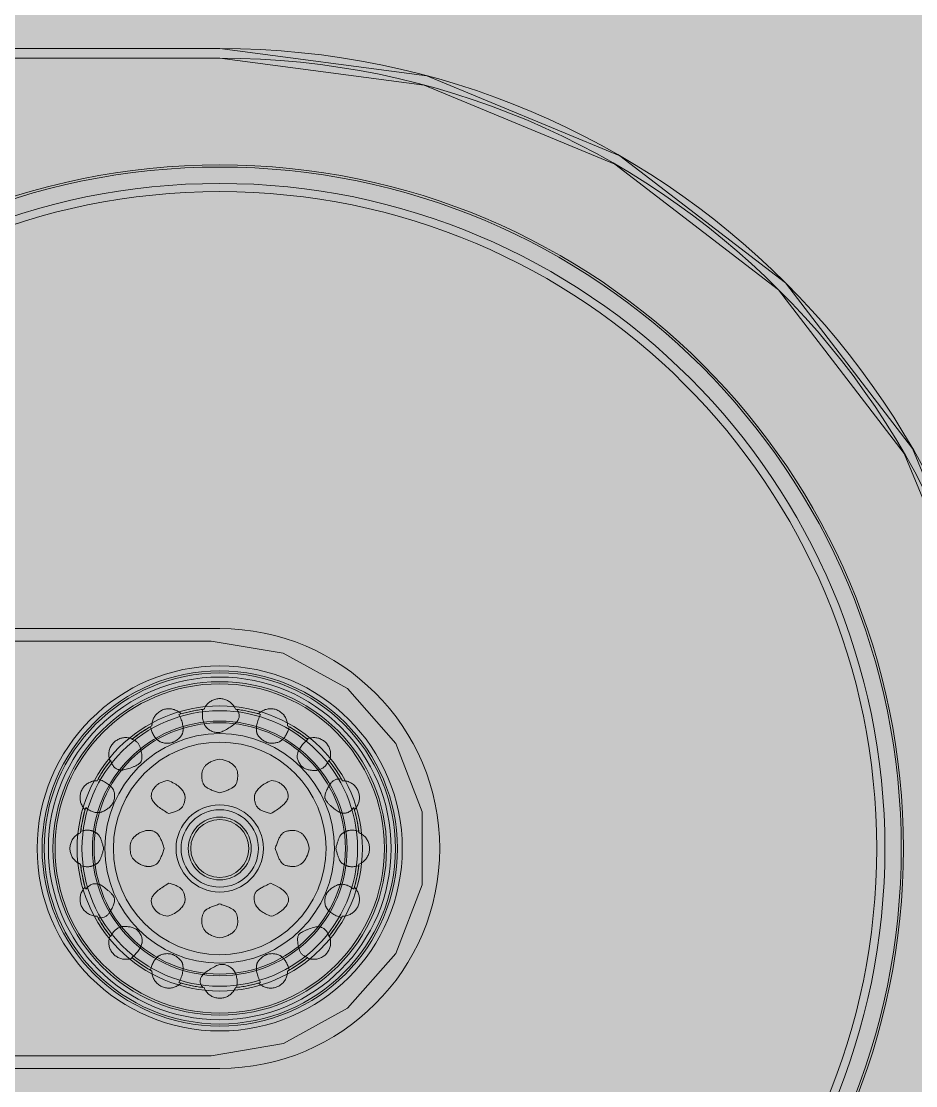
# Model space of a CAD drawing. Header units: inches. Extents: x -223 to 3310, y -687 to 1630.
# Drawn here: x 1949.67 to 1956.95, y 649.94 to 658.61 of the extents above; entities that cross this region are included whole.
import ezdxf

# ---------------------------------------------------------------- set-up
doc = ezdxf.new("R2010")
doc.units = ezdxf.units.IN
doc.header["$MEASUREMENT"] = 0
for name, color, linetype, lineweight in [('A-FLOR-PATT', 8, 'Continuous', 13), ('G-IMPT', 8, 'Continuous', 9), ('P-SANR-FIXT', 6, 'Continuous', 9)]:
    doc.layers.add(name, color=color, linetype=linetype, lineweight=lineweight)

# ---------------------------------------------------------------- blocks, each defined once
blk = doc.blocks.new('intra_endura_drinking_fountain - intra_endura_drinking_fountain-793277-Level 2')
at = {"layer": 'G-IMPT'}
blk.add_line((1951.2835, 658.3888), (1944.1024, 658.3888), dxfattribs=at)
at = {"layer": 'G-IMPT', "flags": 128}
for points in [[(1951.2835, 645.3573), (1952.9699, 645.5793), (1954.5413, 646.2303), (1955.8908, 647.2657), (1956.9263, 648.6152), (1957.5772, 650.1867), (1957.7992, 651.8731), (1957.5772, 653.5595), (1956.9263, 655.1309), (1955.8908, 656.4804), (1954.5413, 657.5159), (1952.9699, 658.1668), (1951.2835, 658.3888)], [(1951.2835, 658.3101), (1952.9495, 658.0907), (1954.502, 657.4477), (1955.8351, 656.4247), (1956.8581, 655.0916), (1957.5011, 653.5391), (1957.7205, 651.8731), (1957.5011, 650.207), (1956.8581, 648.6546), (1955.8351, 647.3214), (1954.502, 646.2985), (1952.9495, 645.6554), (1951.2835, 645.4361)]]:
    blk.add_lwpolyline(points, dxfattribs=at)
at = {"layer": 'P-SANR-FIXT'}
for p, q in [((1944.1024, 658.3888), (1951.2835, 658.3888)), ((1951.2835, 658.3101), (1944.1024, 658.3101))]:
    blk.add_line(p, q, dxfattribs=at)
at = {"layer": 'P-SANR-FIXT', "flags": 128}
for points in [[(1951.2835, 653.6644), (1948.8556, 653.6644), (1946.4278, 653.6644), (1944, 653.6644)], [(1945.1519, 653.6644), (1948.2177, 653.6644), (1951.2835, 653.6644)], [(1951.213, 653.5621), (1948.8475, 653.5621), (1946.482, 653.5621), (1944.1164, 653.5621)], [(1951.213, 653.5621), (1948.1825, 653.5621), (1945.1519, 653.5621)], [(1951.213, 650.1841), (1951.8015, 650.283), (1952.3245, 650.5709), (1952.7183, 651.0182), (1952.9311, 651.5754), (1952.9309, 652.1714), (1952.7181, 652.7282), (1952.3237, 653.1759), (1951.8013, 653.4632), (1951.213, 653.5621)], [(1951.213, 650.1841), (1951.8014, 650.283), (1952.3245, 650.5708), (1952.7183, 651.0182), (1952.931, 651.5754), (1952.9309, 652.1713), (1952.7181, 652.7282), (1952.3238, 653.1759), (1951.8013, 653.4632), (1951.213, 653.5621)], [(1944.1164, 650.1841), (1946.482, 650.1841), (1948.8475, 650.1841), (1951.213, 650.1841)], [(1945.1519, 650.1841), (1948.1825, 650.1841), (1951.213, 650.1841)], [(1944, 650.0817), (1946.4278, 650.0817), (1948.8556, 650.0817), (1951.2835, 650.0817)], [(1951.2835, 650.0817), (1948.2177, 650.0817), (1945.1519, 650.0817)]]:
    blk.add_lwpolyline(points, dxfattribs=at)
at = {"layer": 'P-SANR-FIXT'}
for radius, start, end in [(6.5157, 270, 90), (6.437, 270, 90), (5.5682, 90, 270), (5.5506, 90, 270), (5.5682, 270, 90), (5.5506, 270, 90), (5.417, 90, 270), (5.417, 270, 90), (5.3504, 90, 270), (5.3504, 270, 90), (1.7913, 270, 90), (1.7913, 270, 90), (1.4867, 90, 270), (1.4867, 270, 90), (1.4469, 0, 180), (1.4469, 0, 180), (1.4302, 90, 270), (1.3959, 90, 270), (1.4302, 270, 90), (1.3959, 270, 90), (1.3583, 90, 270), (1.3413, 90, 270), (1.3583, 270, 90), (1.3413, 270, 90), (1.1614, 0, 180), (1.122, 0, 180), (1.122, 0, 180), (1.141, 96.99652, 106.96551), (1.141, 96.43907, 106.06093), (1.141, 73.93907, 83.56093), (1.141, 73.03449, 83.00348), (1.0373, 90, 270), (1.0373, 270, 90), (1.0236, 90, 270), (1.141, 119.67279, 128.88895), (1.141, 118.93907, 128.56093), (1.0236, 270, 90), (1.141, 51.43907, 61.06093), (1.141, 51.11105, 60.32721), (0.935, 0, 180), (0.935, 0, 180), (0.8661, 0, 180), (0.8661, 0, 180), (0.8661, 0, 180), (0.8661, 0, 180), (1.141, 141.43907, 151.06093), (1.141, 141.11105, 150.32721), (1.141, 29.67279, 38.88895), (1.141, 28.93907, 38.56093), (0.3555, 90, 180), (0.3555, 360, 90), (1.141, 163.93907, 173.56093), (1.141, 163.03449, 173.00348), (0.315, 0, 180), (0.2559, 90, 270), (0.2559, 270, 90), (1.141, 6.99652, 16.96551), (1.141, 6.43907, 16.06093), (0.2362, 0, 180), (0.2362, 0, 180), (1.4469, 180, 0), (1.4469, 180, 0), (1.1614, 180, 0), (1.122, 180, 0), (1.122, 180, 0), (0.935, 180, 0), (0.935, 180, 0), (0.8661, 180, 0), (0.8661, 180, 0), (0.8661, 180, 0), (0.8661, 180, 0), (0.3555, 180, 270), (0.315, 180, 0), (0.2362, 180, 0), (0.2362, 180, 0), (0.3555, 270, 360), (1.141, 186.43907, 196.06093), (1.141, 186.99652, 196.96551), (1.141, 343.03449, 353.00348), (1.141, 343.93907, 353.56093), (1.141, 208.93907, 218.56093), (1.141, 209.67279, 218.88895), (1.141, 321.11105, 330.32721), (1.141, 321.43907, 331.06093), (1.141, 231.11105, 240.32721), (1.141, 231.43907, 241.06093), (1.141, 298.93907, 308.56093), (1.141, 299.67279, 308.88895), (1.141, 253.03449, 263.00348), (1.141, 253.93907, 263.56093), (1.141, 276.43907, 286.06093), (1.141, 276.99652, 286.96551)]:
    blk.add_arc((1951.2835, 651.8731), radius, start, end, dxfattribs=at)
for points, knots in [([(1951.397, 653.0339), (1951.39, 653.0435), (1951.3785, 653.0562), (1951.3614, 653.0697), (1951.3433, 653.0808), (1951.3221, 653.0886), (1951.2998, 653.0928), (1951.2835, 653.0939), (1951.2672, 653.0928), (1951.2448, 653.0886), (1951.2236, 653.0808), (1951.2055, 653.0697), (1951.1884, 653.0562), (1951.177, 653.0435), (1951.17, 653.0339)], [0, 0, 0, 0, 0.125, 0.1875, 0.25, 0.375, 0.4375, 0.5, 0.5625, 0.625, 0.75, 0.8125, 0.875, 1, 1, 1, 1]), ([(1950.9441, 652.989), (1950.9338, 652.9951), (1950.913, 653.0049), (1950.8819, 653.0119), (1950.8546, 653.0112), (1950.8328, 653.0067), (1950.8125, 652.9998), (1950.7872, 652.985), (1950.7674, 652.967), (1950.7576, 652.9544), (1950.7514, 652.9456), (1950.7422, 652.9292), (1950.7369, 652.9134), (1950.7344, 652.9021)], [0, 0, 0, 0, 0.125, 0.25, 0.375, 0.4375, 0.5, 0.625, 0.75, 0.78125, 0.8125, 0.875, 1, 1, 1, 1]), ([(1951.1445, 653.0056), (1951.1423, 652.9899), (1951.1406, 652.9602), (1951.1448, 652.9214), (1951.1532, 652.8942), (1951.1615, 652.8779), (1951.1669, 652.8693), (1951.1726, 652.8613), (1951.1811, 652.8521), (1951.1976, 652.8388), (1951.2171, 652.8283), (1951.2378, 652.8211), (1951.2509, 652.8184), (1951.2613, 652.8173), (1951.269, 652.817), (1951.2766, 652.8175), (1951.2911, 652.8195), (1951.3168, 652.8301), (1951.3577, 652.854), (1951.3905, 652.8763), (1951.409, 652.8912), (1951.4177, 652.8992), (1951.423, 652.9049), (1951.4274, 652.9104), (1951.4327, 652.918), (1951.4378, 652.9276), (1951.4416, 652.9396), (1951.4435, 652.9561), (1951.4397, 652.9778), (1951.4295, 652.9962), (1951.4225, 653.0056)], [0, 0, 0, 0, 0.0625, 0.125, 0.1875, 0.21875, 0.234375, 0.25, 0.28125, 0.3125, 0.375, 0.40625, 0.4375, 0.453125, 0.46875, 0.484375, 0.5, 0.5625, 0.625, 0.6875, 0.71875, 0.734375, 0.75, 0.765625, 0.78125, 0.8125, 0.84375, 0.875, 0.9375, 1, 1, 1, 1]), ([(1951.17, 653.0339), (1951.1669, 653.0294), (1951.1626, 653.0222), (1951.1581, 653.0132), (1951.1563, 653.0089), (1951.1555, 653.0069)], [0, 0, 0, 0, 0.5, 0.75, 1, 1, 1, 1]), ([(1951.4114, 653.0069), (1951.4098, 653.0109), (1951.4068, 653.0177), (1951.4015, 653.027), (1951.3985, 653.0316), (1951.397, 653.0339)], [0, 0, 0, 0, 0.5, 0.75, 1, 1, 1, 1]), ([(1951.8326, 652.9021), (1951.8301, 652.9134), (1951.8247, 652.9292), (1951.8155, 652.9456), (1951.8094, 652.9544), (1951.7995, 652.967), (1951.7797, 652.985), (1951.7544, 652.9998), (1951.7341, 653.0067), (1951.7124, 653.0112), (1951.6851, 653.0119), (1951.6539, 653.0049), (1951.6331, 652.9951), (1951.6228, 652.989)], [0, 0, 0, 0, 0.125, 0.1875, 0.21875, 0.25, 0.375, 0.5, 0.5625, 0.625, 0.75, 0.875, 1, 1, 1, 1]), ([(1950.7186, 652.8644), (1950.7217, 652.8505), (1950.7295, 652.8247), (1950.7452, 652.7926), (1950.7611, 652.7713), (1950.7733, 652.7593), (1950.7807, 652.7533), (1950.7863, 652.7491), (1950.7922, 652.7454), (1950.8007, 652.7411), (1950.8166, 652.7349), (1950.8416, 652.73), (1950.8663, 652.7298), (1950.8845, 652.7324), (1950.8947, 652.7351), (1950.9025, 652.738), (1950.9107, 652.7417), (1950.9214, 652.7474), (1950.9344, 652.7559), (1950.947, 652.7658), (1950.9587, 652.7769), (1950.9688, 652.7891), (1950.9755, 652.8001), (1950.9795, 652.8093), (1950.9817, 652.8164), (1950.9832, 652.8237), (1950.9847, 652.8338), (1950.9855, 652.8472), (1950.9846, 652.8644), (1950.9809, 652.8887), (1950.9715, 652.9215), (1950.9585, 652.9499), (1950.9505, 652.9644)], [0, 0, 0, 0, 0.0625, 0.125, 0.1875, 0.21875, 0.234375, 0.25, 0.265625, 0.28125, 0.3125, 0.375, 0.4375, 0.46875, 0.5, 0.515625, 0.53125, 0.5625, 0.59375, 0.625, 0.65625, 0.6875, 0.71875, 0.734375, 0.75, 0.765625, 0.78125, 0.8125, 0.84375, 0.875, 0.9375, 1, 1, 1, 1]), ([(1950.9678, 652.9695), (1950.9647, 652.9726), (1950.9593, 652.9778), (1950.9509, 652.9844), (1950.9464, 652.9875), (1950.9441, 652.989)], [0, 0, 0, 0, 0.5, 0.75, 1, 1, 1, 1]), ([(1951.6164, 652.9644), (1951.6084, 652.9498), (1951.5955, 652.9213), (1951.5861, 652.8884), (1951.5825, 652.864), (1951.5816, 652.8468), (1951.5824, 652.8334), (1951.5839, 652.8232), (1951.5854, 652.8159), (1951.5876, 652.8088), (1951.5916, 652.7996), (1951.5984, 652.7887), (1951.6086, 652.7765), (1951.6204, 652.7654), (1951.633, 652.7556), (1951.6461, 652.7471), (1951.6568, 652.7415), (1951.6651, 652.7378), (1951.6729, 652.7349), (1951.683, 652.7322), (1951.7013, 652.7298), (1951.726, 652.7302), (1951.751, 652.7352), (1951.7669, 652.7414), (1951.7754, 652.7458), (1951.7813, 652.7495), (1951.7869, 652.7537), (1951.7942, 652.7597), (1951.8064, 652.7717), (1951.8221, 652.7929), (1951.8376, 652.8249), (1951.8453, 652.8505), (1951.8483, 652.8644)], [0, 0, 0, 0, 0.0625, 0.125, 0.15625, 0.1875, 0.21875, 0.234375, 0.25, 0.265625, 0.28125, 0.3125, 0.34375, 0.375, 0.40625, 0.4375, 0.46875, 0.484375, 0.5, 0.53125, 0.5625, 0.625, 0.6875, 0.71875, 0.734375, 0.75, 0.765625, 0.78125, 0.8125, 0.875, 0.9375, 1, 1, 1, 1]), ([(1951.8356, 652.8716), (1951.8356, 652.876), (1951.8354, 652.8834), (1951.8341, 652.8941), (1951.8331, 652.8994), (1951.8326, 652.9021)], [0, 0, 0, 0, 0.5, 0.75, 1, 1, 1, 1]), ([(1950.5429, 652.7741), (1950.5312, 652.7761), (1950.5143, 652.777), (1950.4927, 652.7744), (1950.4721, 652.7694), (1950.4514, 652.7599), (1950.4324, 652.7469), (1950.42, 652.7361), (1950.4093, 652.7239), (1950.3965, 652.7052), (1950.3872, 652.6848), (1950.3823, 652.6642), (1950.3797, 652.6426), (1950.3806, 652.6255), (1950.3824, 652.6136)], [0, 0, 0, 0, 0.125, 0.1875, 0.25, 0.375, 0.4375, 0.5, 0.5625, 0.625, 0.75, 0.8125, 0.875, 1, 1, 1, 1]), ([(1950.3954, 652.5894), (1950.3991, 652.576), (1950.4089, 652.5529), (1950.4257, 652.5327), (1950.4413, 652.5216), (1950.452, 652.5167), (1950.461, 652.514), (1950.468, 652.5125), (1950.4753, 652.5116), (1950.4827, 652.5112), (1950.4908, 652.5115), (1950.5031, 652.5132), (1950.5274, 652.5188), (1950.5591, 652.5293), (1950.5892, 652.5416), (1950.6097, 652.5513), (1950.6238, 652.5598), (1950.6327, 652.5667), (1950.6379, 652.5719), (1950.6419, 652.5775), (1950.646, 652.5861), (1950.649, 652.5985), (1950.65, 652.6152), (1950.6486, 652.639), (1950.6443, 652.6633), (1950.6398, 652.6819), (1950.6371, 652.6914), (1950.6332, 652.704), (1950.6261, 652.7204), (1950.6116, 652.7387), (1950.5924, 652.7526), (1950.5761, 652.7589), (1950.5671, 652.7612)], [0, 0, 0, 0, 0.0625, 0.125, 0.15625, 0.1875, 0.203125, 0.21875, 0.234375, 0.25, 0.265625, 0.28125, 0.3125, 0.375, 0.40625, 0.4375, 0.46875, 0.484375, 0.5, 0.515625, 0.53125, 0.5625, 0.59375, 0.625, 0.6875, 0.71875, 0.734375, 0.75, 0.8125, 0.875, 0.9375, 1, 1, 1, 1]), ([(1950.5722, 652.7653), (1950.5682, 652.767), (1950.5613, 652.7696), (1950.5509, 652.7725), (1950.5456, 652.7737), (1950.5429, 652.7741)], [0, 0, 0, 0, 0.5, 0.75, 1, 1, 1, 1]), ([(1951.9998, 652.7612), (1951.9869, 652.7503), (1951.9642, 652.7283), (1951.943, 652.7009), (1951.9304, 652.6795), (1951.9231, 652.6639), (1951.9187, 652.6512), (1951.9163, 652.6412), (1951.9149, 652.6339), (1951.9143, 652.6266), (1951.9145, 652.6166), (1951.9172, 652.5991), (1951.925, 652.5793), (1951.9356, 652.5614), (1951.9431, 652.5513), (1951.9494, 652.544), (1951.9543, 652.5391), (1951.9593, 652.5346), (1951.9691, 652.5269), (1951.9882, 652.5182), (1952.021, 652.5106), (1952.0496, 652.5081), (1952.0681, 652.5088), (1952.0779, 652.51), (1952.0847, 652.5114), (1952.0912, 652.5132), (1952.0998, 652.5161), (1952.1102, 652.5207), (1952.1221, 652.5278), (1952.1372, 652.5395), (1952.1546, 652.5584), (1952.1663, 652.5783), (1952.1716, 652.5894)], [0, 0, 0, 0, 0.0625, 0.125, 0.15625, 0.1875, 0.21875, 0.234375, 0.25, 0.265625, 0.28125, 0.3125, 0.375, 0.40625, 0.4375, 0.453125, 0.46875, 0.484375, 0.5, 0.5625, 0.625, 0.6875, 0.71875, 0.734375, 0.75, 0.765625, 0.78125, 0.8125, 0.84375, 0.875, 0.9375, 1, 1, 1, 1]), ([(1952.1845, 652.6136), (1952.1864, 652.6255), (1952.1873, 652.6426), (1952.1847, 652.6642), (1952.1797, 652.6848), (1952.1704, 652.7052), (1952.1577, 652.7239), (1952.147, 652.7361), (1952.1346, 652.7469), (1952.1156, 652.7599), (1952.0948, 652.7694), (1952.0742, 652.7744), (1952.0526, 652.777), (1952.0357, 652.7761), (1952.024, 652.7741)], [0, 0, 0, 0, 0.125, 0.1875, 0.25, 0.375, 0.4375, 0.5, 0.5625, 0.625, 0.75, 0.8125, 0.875, 1, 1, 1, 1]), ([(1951.2836, 652.6012), (1951.2574, 652.5971), (1951.2231, 652.5866), (1951.1925, 652.5693), (1951.1777, 652.5581), (1951.168, 652.5493), (1951.1597, 652.5397), (1951.1504, 652.526), (1951.1421, 652.5075), (1951.1379, 652.4885), (1951.1367, 652.4734), (1951.1368, 652.4626), (1951.1375, 652.4515), (1951.1384, 652.4397), (1951.1402, 652.4278), (1951.1429, 652.416), (1951.1469, 652.4046), (1951.1523, 652.394), (1951.1588, 652.3851), (1951.1652, 652.3787), (1951.1718, 652.3735), (1951.1797, 652.368), (1951.1904, 652.3617), (1951.2032, 652.3552), (1951.2218, 652.347), (1951.2477, 652.3372), (1951.2711, 652.3293), (1951.2835, 652.3251)], [0, 0, 0, 0, 0.125, 0.1875, 0.21875, 0.25, 0.28125, 0.3125, 0.375, 0.4375, 0.46875, 0.5, 0.53125, 0.5625, 0.59375, 0.625, 0.65625, 0.6875, 0.71875, 0.742188, 0.757812, 0.78125, 0.8125, 0.84375, 0.875, 0.9375, 1, 1, 1, 1]), ([(1951.2835, 652.3251), (1951.2958, 652.3293), (1951.3192, 652.3372), (1951.3451, 652.3469), (1951.3637, 652.3552), (1951.3765, 652.3616), (1951.3862, 652.3674), (1951.3934, 652.3723), (1951.3985, 652.376), (1951.4063, 652.3827), (1951.4137, 652.3922), (1951.42, 652.4046), (1951.424, 652.4159), (1951.4267, 652.4277), (1951.4285, 652.4396), (1951.4294, 652.4504), (1951.4299, 652.4597), (1951.4304, 652.4705), (1951.4294, 652.4864), (1951.4249, 652.5074), (1951.4166, 652.5258), (1951.4074, 652.5395), (1951.399, 652.5491), (1951.3893, 652.558), (1951.3746, 652.5692), (1951.3441, 652.5865), (1951.3098, 652.597), (1951.2836, 652.6012)], [0, 0, 0, 0, 0.0625, 0.125, 0.15625, 0.1875, 0.21875, 0.234375, 0.25, 0.265625, 0.3125, 0.34375, 0.375, 0.40625, 0.4375, 0.46875, 0.492188, 0.515625, 0.5625, 0.625, 0.6875, 0.71875, 0.75, 0.78125, 0.8125, 0.875, 1, 1, 1, 1]), ([(1952.1757, 652.5843), (1952.1774, 652.5883), (1952.18, 652.5953), (1952.1829, 652.6056), (1952.1841, 652.6109), (1952.1845, 652.6136)], [0, 0, 0, 0, 0.5, 0.75, 1, 1, 1, 1]), ([(1950.2544, 652.4221), (1950.2429, 652.4194), (1950.2268, 652.4137), (1950.2078, 652.403), (1950.1906, 652.3905), (1950.1752, 652.374), (1950.1628, 652.3549), (1950.1556, 652.3403), (1950.1503, 652.3248), (1950.1456, 652.3025), (1950.1448, 652.28), (1950.1481, 652.259), (1950.154, 652.238), (1950.1614, 652.2226), (1950.1676, 652.2124)], [0, 0, 0, 0, 0.125, 0.1875, 0.25, 0.375, 0.4375, 0.5, 0.5625, 0.625, 0.75, 0.8125, 0.875, 1, 1, 1, 1]), ([(1950.1921, 652.206), (1950.2023, 652.1973), (1950.2227, 652.1829), (1950.248, 652.1718), (1950.2677, 652.1668), (1950.2822, 652.165), (1950.2941, 652.1649), (1950.3034, 652.1657), (1950.3103, 652.1667), (1950.3173, 652.1683), (1950.3269, 652.1714), (1950.3441, 652.1789), (1950.3688, 652.1941), (1950.395, 652.2161), (1950.4087, 652.2328), (1950.4146, 652.244), (1950.4183, 652.2523), (1950.4222, 652.2637), (1950.4256, 652.2785), (1950.4281, 652.2991), (1950.4275, 652.3202), (1950.4232, 652.3375), (1950.4196, 652.3467), (1950.4162, 652.3532), (1950.4122, 652.3595), (1950.4063, 652.3678), (1950.3976, 652.3778), (1950.3851, 652.3895), (1950.3658, 652.4043), (1950.3365, 652.4214), (1950.3078, 652.4329), (1950.2921, 652.4379)], [0, 0, 0, 0, 0.0625, 0.125, 0.15625, 0.1875, 0.21875, 0.234375, 0.25, 0.265625, 0.28125, 0.3125, 0.375, 0.4375, 0.5, 0.515625, 0.53125, 0.5625, 0.59375, 0.625, 0.6875, 0.71875, 0.734375, 0.75, 0.765625, 0.78125, 0.8125, 0.84375, 0.875, 0.9375, 1, 1, 1, 1]), ([(1950.862, 652.4255), (1950.8385, 652.4232), (1950.8069, 652.4141), (1950.7783, 652.3957), (1950.7661, 652.3848), (1950.7598, 652.3782), (1950.7555, 652.373), (1950.7513, 652.3675), (1950.7459, 652.3598), (1950.7397, 652.3496), (1950.7333, 652.3365), (1950.727, 652.3181), (1950.7249, 652.299), (1950.7278, 652.2825), (1950.7311, 652.2733), (1950.7344, 652.2665), (1950.7384, 652.2597), (1950.7445, 652.2508), (1950.7574, 652.2351), (1950.7817, 652.2128), (1950.8201, 652.1857), (1950.8515, 652.1667), (1950.8686, 652.1568)], [0, 0, 0, 0, 0.166667, 0.25, 0.291667, 0.3125, 0.333333, 0.354167, 0.375, 0.416667, 0.458333, 0.5, 0.583333, 0.625, 0.645833, 0.666667, 0.6875, 0.708333, 0.75, 0.833333, 0.916667, 1, 1, 1, 1]), ([(1950.8686, 652.1568), (1950.8821, 652.1606), (1950.9068, 652.1677), (1950.9365, 652.1787), (1950.9558, 652.1893), (1950.9682, 652.1994), (1950.9785, 652.2103), (1950.9892, 652.2283), (1950.9971, 652.2516), (1951.0007, 652.2716), (1951.0016, 652.287), (1951.0006, 652.2997), (1950.9984, 652.3097), (1950.9959, 652.317), (1950.9927, 652.3242), (1950.9878, 652.3338), (1950.98, 652.346), (1950.968, 652.3605), (1950.9483, 652.3797), (1950.9163, 652.4027), (1950.8817, 652.4186), (1950.862, 652.4255)], [0, 0, 0, 0, 0.083333, 0.166667, 0.25, 0.291667, 0.333333, 0.416667, 0.5, 0.541667, 0.583333, 0.625, 0.645833, 0.666667, 0.6875, 0.708333, 0.75, 0.791667, 0.833333, 0.916667, 1, 1, 1, 1]), ([(1951.7051, 652.4255), (1951.6854, 652.4187), (1951.6509, 652.4028), (1951.6188, 652.3799), (1951.5991, 652.3608), (1951.5871, 652.3463), (1951.5793, 652.3342), (1951.5743, 652.3245), (1951.5711, 652.3174), (1951.5687, 652.3101), (1951.5664, 652.3001), (1951.5654, 652.2873), (1951.5663, 652.2719), (1951.5698, 652.2519), (1951.5776, 652.2286), (1951.5882, 652.2105), (1951.5986, 652.1996), (1951.611, 652.1895), (1951.6303, 652.1789), (1951.6601, 652.1678), (1951.6848, 652.1606), (1951.6984, 652.1568)], [0, 0, 0, 0, 0.083333, 0.166667, 0.208333, 0.25, 0.291667, 0.3125, 0.333333, 0.354167, 0.375, 0.416667, 0.458333, 0.5, 0.583333, 0.666667, 0.708333, 0.75, 0.833333, 0.916667, 1, 1, 1, 1]), ([(1951.6984, 652.1568), (1951.7155, 652.1668), (1951.7471, 652.186), (1951.7857, 652.2136), (1951.81, 652.2361), (1951.8228, 652.252), (1951.8289, 652.2611), (1951.8329, 652.2679), (1951.8361, 652.2747), (1951.8392, 652.2841), (1951.8412, 652.296), (1951.8406, 652.3104), (1951.8377, 652.3247), (1951.8326, 652.3386), (1951.826, 652.3518), (1951.8196, 652.362), (1951.8141, 652.3697), (1951.8099, 652.3751), (1951.8056, 652.3802), (1951.7993, 652.3868), (1951.7872, 652.3974), (1951.7589, 652.4152), (1951.728, 652.4236), (1951.7051, 652.4255)], [0, 0, 0, 0, 0.083333, 0.166667, 0.25, 0.291667, 0.3125, 0.333333, 0.354167, 0.375, 0.416667, 0.458333, 0.5, 0.541667, 0.583333, 0.625, 0.645833, 0.666667, 0.6875, 0.708333, 0.75, 0.833333, 1, 1, 1, 1]), ([(1952.2748, 652.4379), (1952.2651, 652.4393), (1952.2468, 652.4398), (1952.223, 652.4337), (1952.2026, 652.4212), (1952.1901, 652.4077), (1952.1822, 652.3965), (1952.1765, 652.3879), (1952.1661, 652.3707), (1952.1543, 652.3475), (1952.1452, 652.3239), (1952.1406, 652.3067), (1952.1392, 652.2932), (1952.1401, 652.2832), (1952.1419, 652.2763), (1952.1449, 652.2694), (1952.1508, 652.2596), (1952.1609, 652.2467), (1952.1765, 652.2305), (1952.2, 652.2088), (1952.2257, 652.1882), (1952.2464, 652.1747), (1952.2572, 652.1689), (1952.2646, 652.1657), (1952.2717, 652.1634), (1952.2789, 652.1616), (1952.286, 652.1605), (1952.2954, 652.1598), (1952.3071, 652.1605), (1952.3258, 652.165), (1952.3488, 652.1775), (1952.3664, 652.1951), (1952.3748, 652.206)], [0, 0, 0, 0, 0.0625, 0.125, 0.1875, 0.25, 0.265625, 0.28125, 0.3125, 0.375, 0.40625, 0.4375, 0.46875, 0.484375, 0.5, 0.515625, 0.53125, 0.5625, 0.59375, 0.625, 0.6875, 0.71875, 0.734375, 0.75, 0.765625, 0.78125, 0.796875, 0.8125, 0.84375, 0.875, 0.9375, 1, 1, 1, 1]), ([(1952.3125, 652.4221), (1952.3072, 652.4233), (1952.2991, 652.4245), (1952.2888, 652.4251), (1952.2842, 652.4252), (1952.282, 652.4252)], [0, 0, 0, 0, 0.5, 0.75, 1, 1, 1, 1]), ([(1952.3994, 652.2124), (1952.4056, 652.2226), (1952.413, 652.238), (1952.4188, 652.259), (1952.4221, 652.28), (1952.4213, 652.3025), (1952.4166, 652.3248), (1952.4114, 652.3403), (1952.4041, 652.3549), (1952.3917, 652.374), (1952.3763, 652.3905), (1952.3592, 652.403), (1952.3402, 652.4137), (1952.3241, 652.4194), (1952.3125, 652.4221)], [0, 0, 0, 0, 0.125, 0.1875, 0.25, 0.375, 0.4375, 0.5, 0.5625, 0.625, 0.75, 0.8125, 0.875, 1, 1, 1, 1]), ([(1952.3799, 652.1887), (1952.3831, 652.1918), (1952.3882, 652.1972), (1952.3948, 652.2057), (1952.3979, 652.2101), (1952.3994, 652.2124)], [0, 0, 0, 0, 0.5, 0.75, 1, 1, 1, 1]), ([(1950.1226, 651.9866), (1950.113, 651.9796), (1950.1003, 651.9681), (1950.0869, 651.951), (1950.0758, 651.9329), (1950.0679, 651.9117), (1950.0637, 651.8894), (1950.0626, 651.8731), (1950.0637, 651.8568), (1950.0679, 651.8344), (1950.0758, 651.8132), (1950.0869, 651.7951), (1950.1003, 651.778), (1950.113, 651.7666), (1950.1226, 651.7596)], [0, 0, 0, 0, 0.125, 0.1875, 0.25, 0.375, 0.4375, 0.5, 0.5625, 0.625, 0.75, 0.8125, 0.875, 1, 1, 1, 1]), ([(1950.1497, 652.001), (1950.1456, 651.9994), (1950.1388, 651.9964), (1950.1295, 651.9911), (1950.1249, 651.9881), (1950.1226, 651.9866)], [0, 0, 0, 0, 0.5, 0.75, 1, 1, 1, 1]), ([(1950.3379, 651.8731), (1950.3353, 651.8838), (1950.3302, 651.9041), (1950.3224, 651.9308), (1950.3155, 651.95), (1950.3096, 651.9635), (1950.305, 651.9727), (1950.3, 651.9806), (1950.2945, 651.9871), (1950.2886, 651.9924), (1950.2825, 651.9968), (1950.2762, 652.0005), (1950.2699, 652.0038), (1950.2636, 652.0067), (1950.2575, 652.0099), (1950.2517, 652.0129), (1950.2459, 652.0153), (1950.2401, 652.0174), (1950.2323, 652.0196), (1950.2224, 652.0214), (1950.2052, 652.0227), (1950.1818, 652.0211), (1950.1615, 652.0158), (1950.151, 652.0121)], [0, 0, 0, 0, 0.0625, 0.125, 0.1875, 0.21875, 0.25, 0.28125, 0.3125, 0.34375, 0.375, 0.40625, 0.4375, 0.46875, 0.5, 0.53125, 0.5625, 0.59375, 0.625, 0.6875, 0.75, 0.875, 1, 1, 1, 1]), ([(1950.8314, 651.8731), (1950.8274, 651.8853), (1950.8197, 651.9086), (1950.8082, 651.9394), (1950.7979, 651.9616), (1950.7899, 651.9752), (1950.785, 651.9823), (1950.7813, 651.9874), (1950.7747, 651.9952), (1950.7627, 652.0055), (1950.7468, 652.0131), (1950.7315, 652.0172), (1950.7196, 652.0191), (1950.7094, 652.0197), (1950.7012, 652.0198), (1950.6951, 652.0197), (1950.6888, 652.0192), (1950.6797, 652.0179), (1950.6628, 652.0139), (1950.6369, 652.0038), (1950.6075, 651.9861), (1950.5904, 651.9712), (1950.5819, 651.9615), (1950.5766, 651.9548), (1950.5707, 651.946), (1950.5649, 651.9349), (1950.5588, 651.9194), (1950.5544, 651.899), (1950.5544, 651.8818), (1950.5553, 651.8731)], [0, 0, 0, 0, 0.0625, 0.125, 0.1875, 0.21875, 0.234375, 0.25, 0.265625, 0.3125, 0.375, 0.40625, 0.4375, 0.46875, 0.484375, 0.5, 0.515625, 0.53125, 0.5625, 0.625, 0.6875, 0.75, 0.765625, 0.78125, 0.8125, 0.84375, 0.875, 0.9375, 1, 1, 1, 1]), ([(1952.0116, 651.8731), (1952.0074, 651.8994), (1951.9969, 651.9338), (1951.9794, 651.9644), (1951.9682, 651.9791), (1951.9593, 651.9888), (1951.9496, 651.9972), (1951.9358, 652.0064), (1951.9173, 652.0146), (1951.8982, 652.0187), (1951.8831, 652.0199), (1951.8722, 652.0197), (1951.8611, 652.019), (1951.8494, 652.018), (1951.8375, 652.0162), (1951.8258, 652.0134), (1951.8145, 652.0093), (1951.8039, 652.0039), (1951.7951, 651.9974), (1951.7886, 651.991), (1951.7835, 651.9844), (1951.778, 651.9765), (1951.7717, 651.9658), (1951.7653, 651.953), (1951.7571, 651.9345), (1951.7475, 651.9087), (1951.7396, 651.8854), (1951.7355, 651.8731)], [0, 0, 0, 0, 0.125, 0.1875, 0.21875, 0.25, 0.28125, 0.3125, 0.375, 0.4375, 0.46875, 0.5, 0.53125, 0.5625, 0.59375, 0.625, 0.65625, 0.6875, 0.71875, 0.742188, 0.757812, 0.78125, 0.8125, 0.84375, 0.875, 0.9375, 1, 1, 1, 1]), ([(1952.416, 652.0121), (1952.4054, 652.0158), (1952.3851, 652.0211), (1952.3616, 652.0226), (1952.3445, 652.0213), (1952.3345, 652.0195), (1952.3267, 652.0174), (1952.321, 652.0153), (1952.3152, 652.0128), (1952.3093, 652.0098), (1952.3033, 652.0067), (1952.297, 652.0037), (1952.2906, 652.0004), (1952.2844, 651.9967), (1952.2782, 651.9923), (1952.2724, 651.987), (1952.2669, 651.9805), (1952.2619, 651.9726), (1952.2573, 651.9634), (1952.2514, 651.9499), (1952.2445, 651.9307), (1952.2367, 651.904), (1952.2316, 651.8838), (1952.229, 651.8731)], [0, 0, 0, 0, 0.125, 0.25, 0.3125, 0.375, 0.40625, 0.4375, 0.46875, 0.5, 0.53125, 0.5625, 0.59375, 0.625, 0.65625, 0.6875, 0.71875, 0.75, 0.78125, 0.8125, 0.875, 0.9375, 1, 1, 1, 1]), ([(1952.4443, 651.9866), (1952.4398, 651.9897), (1952.4326, 651.9939), (1952.4236, 651.9984), (1952.4193, 652.0002), (1952.4173, 652.001)], [0, 0, 0, 0, 0.5, 0.75, 1, 1, 1, 1]), ([(1952.4443, 651.7596), (1952.4539, 651.7666), (1952.4666, 651.778), (1952.4801, 651.7951), (1952.4912, 651.8132), (1952.499, 651.8344), (1952.5032, 651.8568), (1952.5043, 651.8731), (1952.5032, 651.8894), (1952.499, 651.9117), (1952.4912, 651.9329), (1952.4801, 651.951), (1952.4666, 651.9681), (1952.4539, 651.9796), (1952.4443, 651.9866)], [0, 0, 0, 0, 0.125, 0.1875, 0.25, 0.375, 0.4375, 0.5, 0.5625, 0.625, 0.75, 0.8125, 0.875, 1, 1, 1, 1]), ([(1950.151, 651.7341), (1950.1615, 651.7303), (1950.1818, 651.725), (1950.2053, 651.7235), (1950.2225, 651.7248), (1950.2324, 651.7266), (1950.2402, 651.7288), (1950.246, 651.7308), (1950.2518, 651.7333), (1950.2576, 651.7363), (1950.2637, 651.7394), (1950.27, 651.7424), (1950.2763, 651.7457), (1950.2826, 651.7494), (1950.2887, 651.7538), (1950.2946, 651.7591), (1950.3001, 651.7656), (1950.3051, 651.7735), (1950.3097, 651.7828), (1950.3156, 651.7962), (1950.3224, 651.8154), (1950.3302, 651.8421), (1950.3353, 651.8623), (1950.3379, 651.8731)], [0, 0, 0, 0, 0.125, 0.25, 0.3125, 0.375, 0.40625, 0.4375, 0.46875, 0.5, 0.53125, 0.5625, 0.59375, 0.625, 0.65625, 0.6875, 0.71875, 0.75, 0.78125, 0.8125, 0.875, 0.9375, 1, 1, 1, 1]), ([(1950.5553, 651.8731), (1950.5545, 651.8643), (1950.5545, 651.8471), (1950.5588, 651.8267), (1950.5649, 651.8113), (1950.5707, 651.8002), (1950.5765, 651.7914), (1950.5819, 651.7847), (1950.5903, 651.775), (1950.6073, 651.7601), (1950.6366, 651.7425), (1950.6625, 651.7323), (1950.6793, 651.7283), (1950.6884, 651.7269), (1950.6947, 651.7264), (1950.7008, 651.7263), (1950.7089, 651.7263), (1950.7191, 651.727), (1950.731, 651.7288), (1950.7463, 651.7328), (1950.7604, 651.7394), (1950.7727, 651.7492), (1950.7796, 651.7566), (1950.7846, 651.7634), (1950.7894, 651.7706), (1950.7974, 651.7842), (1950.8078, 651.8064), (1950.8195, 651.8374), (1950.8273, 651.8608), (1950.8314, 651.8731)], [0, 0, 0, 0, 0.0625, 0.125, 0.15625, 0.1875, 0.21875, 0.234375, 0.25, 0.3125, 0.375, 0.4375, 0.46875, 0.484375, 0.5, 0.515625, 0.53125, 0.5625, 0.59375, 0.625, 0.6875, 0.71875, 0.75, 0.765625, 0.78125, 0.8125, 0.875, 0.9375, 1, 1, 1, 1]), ([(1951.7355, 651.8731), (1951.7397, 651.8608), (1951.7475, 651.8374), (1951.7571, 651.8116), (1951.7653, 651.7931), (1951.7717, 651.7804), (1951.7774, 651.7707), (1951.7823, 651.7635), (1951.786, 651.7584), (1951.7927, 651.7506), (1951.802, 651.7432), (1951.8143, 651.7368), (1951.8256, 651.7328), (1951.8373, 651.73), (1951.8492, 651.7282), (1951.8609, 651.7271), (1951.8719, 651.7264), (1951.8828, 651.7262), (1951.8979, 651.7274), (1951.9171, 651.7315), (1951.9357, 651.7397), (1951.9495, 651.7489), (1951.9592, 651.7572), (1951.9681, 651.7669), (1951.9793, 651.7817), (1951.9969, 651.8123), (1952.0074, 651.8467), (1952.0116, 651.8731)], [0, 0, 0, 0, 0.0625, 0.125, 0.15625, 0.1875, 0.21875, 0.234375, 0.25, 0.265625, 0.3125, 0.34375, 0.375, 0.40625, 0.4375, 0.46875, 0.5, 0.53125, 0.5625, 0.625, 0.6875, 0.71875, 0.75, 0.78125, 0.8125, 0.875, 1, 1, 1, 1]), ([(1952.229, 651.8731), (1952.2316, 651.8623), (1952.2367, 651.8421), (1952.2446, 651.8153), (1952.2515, 651.7961), (1952.2574, 651.7827), (1952.262, 651.7734), (1952.267, 651.7655), (1952.2725, 651.759), (1952.2783, 651.7537), (1952.2845, 651.7493), (1952.2907, 651.7456), (1952.2971, 651.7424), (1952.3034, 651.7394), (1952.3094, 651.7363), (1952.3153, 651.7332), (1952.3211, 651.7308), (1952.3269, 651.7287), (1952.3346, 651.7266), (1952.3446, 651.7248), (1952.3617, 651.7235), (1952.3852, 651.725), (1952.4055, 651.7303), (1952.416, 651.7341)], [0, 0, 0, 0, 0.0625, 0.125, 0.1875, 0.21875, 0.25, 0.28125, 0.3125, 0.34375, 0.375, 0.40625, 0.4375, 0.46875, 0.5, 0.53125, 0.5625, 0.59375, 0.625, 0.6875, 0.75, 0.875, 1, 1, 1, 1]), ([(1950.1226, 651.7596), (1950.1272, 651.7565), (1950.1343, 651.7522), (1950.1434, 651.7477), (1950.1476, 651.7459), (1950.1497, 651.7451)], [0, 0, 0, 0, 0.5, 0.75, 1, 1, 1, 1]), ([(1952.4173, 651.7451), (1952.4213, 651.7467), (1952.4281, 651.7498), (1952.4375, 651.7551), (1952.442, 651.758), (1952.4443, 651.7596)], [0, 0, 0, 0, 0.5, 0.75, 1, 1, 1, 1]), ([(1950.1676, 651.5337), (1950.1614, 651.5235), (1950.154, 651.5081), (1950.1481, 651.4872), (1950.1448, 651.4662), (1950.1456, 651.4436), (1950.1503, 651.4213), (1950.1556, 651.4059), (1950.1628, 651.3912), (1950.1752, 651.3722), (1950.1906, 651.3556), (1950.2078, 651.3431), (1950.2268, 651.3324), (1950.2429, 651.3268), (1950.2544, 651.324)], [0, 0, 0, 0, 0.125, 0.1875, 0.25, 0.375, 0.4375, 0.5, 0.5625, 0.625, 0.75, 0.8125, 0.875, 1, 1, 1, 1]), ([(1950.187, 651.5574), (1950.1839, 651.5543), (1950.1788, 651.5489), (1950.1722, 651.5405), (1950.1691, 651.536), (1950.1676, 651.5337)], [0, 0, 0, 0, 0.5, 0.75, 1, 1, 1, 1]), ([(1950.2921, 651.3082), (1950.3018, 651.3068), (1950.3201, 651.3064), (1950.3439, 651.3125), (1950.3643, 651.325), (1950.3768, 651.3385), (1950.3847, 651.3497), (1950.3904, 651.3582), (1950.4008, 651.3754), (1950.4127, 651.3986), (1950.4217, 651.4222), (1950.4263, 651.4395), (1950.4277, 651.4529), (1950.4268, 651.4629), (1950.4251, 651.4699), (1950.422, 651.4767), (1950.4161, 651.4865), (1950.406, 651.4994), (1950.3905, 651.5156), (1950.3669, 651.5374), (1950.3412, 651.5579), (1950.3206, 651.5714), (1950.3097, 651.5773), (1950.3023, 651.5805), (1950.2952, 651.5827), (1950.2881, 651.5845), (1950.281, 651.5856), (1950.2715, 651.5864), (1950.2598, 651.5857), (1950.2411, 651.5811), (1950.2181, 651.5687), (1950.2005, 651.551), (1950.1921, 651.5401)], [0, 0, 0, 0, 0.0625, 0.125, 0.1875, 0.25, 0.265625, 0.28125, 0.3125, 0.375, 0.40625, 0.4375, 0.46875, 0.484375, 0.5, 0.515625, 0.53125, 0.5625, 0.59375, 0.625, 0.6875, 0.71875, 0.734375, 0.75, 0.765625, 0.78125, 0.796875, 0.8125, 0.84375, 0.875, 0.9375, 1, 1, 1, 1]), ([(1950.8686, 651.5893), (1950.8514, 651.5793), (1950.8199, 651.5602), (1950.7814, 651.5328), (1950.7571, 651.5103), (1950.7443, 651.4946), (1950.7382, 651.4856), (1950.7342, 651.4788), (1950.7309, 651.4719), (1950.7277, 651.4626), (1950.7257, 651.4508), (1950.7261, 651.4365), (1950.7289, 651.4223), (1950.7338, 651.4085), (1950.7403, 651.3954), (1950.7467, 651.3851), (1950.7521, 651.3775), (1950.7563, 651.3721), (1950.7606, 651.3669), (1950.7669, 651.3603), (1950.779, 651.3496), (1950.8075, 651.3315), (1950.8388, 651.3228), (1950.862, 651.3207)], [0, 0, 0, 0, 0.083333, 0.166667, 0.25, 0.291667, 0.3125, 0.333333, 0.354167, 0.375, 0.416667, 0.458333, 0.5, 0.541667, 0.583333, 0.625, 0.645833, 0.666667, 0.6875, 0.708333, 0.75, 0.833333, 1, 1, 1, 1]), ([(1950.862, 651.3207), (1950.8817, 651.3274), (1950.9162, 651.3433), (1950.9483, 651.3663), (1950.968, 651.3854), (1950.9799, 651.4), (1950.9877, 651.4121), (1950.9927, 651.4217), (1950.9958, 651.4289), (1950.9983, 651.4362), (1951.0005, 651.4462), (1951.0016, 651.4589), (1951.0006, 651.4743), (1950.9971, 651.4944), (1950.9892, 651.5177), (1950.9785, 651.5358), (1950.9682, 651.5467), (1950.9558, 651.5568), (1950.9366, 651.5674), (1950.9068, 651.5784), (1950.8821, 651.5855), (1950.8686, 651.5893)], [0, 0, 0, 0, 0.083333, 0.166667, 0.208333, 0.25, 0.291667, 0.3125, 0.333333, 0.354167, 0.375, 0.416667, 0.458333, 0.5, 0.583333, 0.666667, 0.708333, 0.75, 0.833333, 0.916667, 1, 1, 1, 1]), ([(1951.6984, 651.5893), (1951.6828, 651.5818), (1951.6544, 651.5687), (1951.6203, 651.552), (1951.5987, 651.5384), (1951.5853, 651.5269), (1951.577, 651.5179), (1951.5707, 651.5078), (1951.5649, 651.4923), (1951.5607, 651.4614), (1951.5671, 651.4292), (1951.5793, 651.4075), (1951.5848, 651.3988), (1951.5964, 651.3836), (1951.6275, 651.354), (1951.6693, 651.3315), (1951.7052, 651.3207)], [0, 0, 0, 0, 0.083333, 0.166667, 0.25, 0.291667, 0.333333, 0.375, 0.416667, 0.5, 0.666667, 0.6875, 0.708333, 0.75, 0.833333, 1, 1, 1, 1]), ([(1951.7052, 651.3207), (1951.7381, 651.3328), (1951.793, 651.3641), (1951.8277, 651.4044), (1951.8394, 651.4304), (1951.844, 651.4473), (1951.8442, 651.4677), (1951.8364, 651.4905), (1951.8219, 651.5119), (1951.8009, 651.5321), (1951.764, 651.5576), (1951.7268, 651.5761), (1951.6984, 651.5893)], [0, 0, 0, 0, 0.166667, 0.333333, 0.375, 0.416667, 0.5, 0.583333, 0.666667, 0.75, 0.833333, 1, 1, 1, 1]), ([(1952.3748, 651.5401), (1952.3647, 651.5488), (1952.3442, 651.5632), (1952.319, 651.5743), (1952.2992, 651.5793), (1952.2847, 651.5812), (1952.2728, 651.5812), (1952.2635, 651.5804), (1952.2566, 651.5794), (1952.2496, 651.5778), (1952.24, 651.5747), (1952.2228, 651.5672), (1952.1981, 651.552), (1952.1719, 651.53), (1952.1583, 651.5134), (1952.1523, 651.5021), (1952.1486, 651.4938), (1952.1448, 651.4825), (1952.1414, 651.4677), (1952.1388, 651.447), (1952.1395, 651.4259), (1952.1437, 651.4087), (1952.1473, 651.3994), (1952.1507, 651.3929), (1952.1547, 651.3866), (1952.1606, 651.3784), (1952.1693, 651.3683), (1952.1818, 651.3566), (1952.2011, 651.3418), (1952.2304, 651.3247), (1952.2592, 651.3132), (1952.2748, 651.3082)], [0, 0, 0, 0, 0.0625, 0.125, 0.15625, 0.1875, 0.21875, 0.234375, 0.25, 0.265625, 0.28125, 0.3125, 0.375, 0.4375, 0.5, 0.515625, 0.53125, 0.5625, 0.59375, 0.625, 0.6875, 0.71875, 0.734375, 0.75, 0.765625, 0.78125, 0.8125, 0.84375, 0.875, 0.9375, 1, 1, 1, 1]), ([(1952.3125, 651.324), (1952.3241, 651.3268), (1952.3402, 651.3324), (1952.3592, 651.3431), (1952.3763, 651.3556), (1952.3917, 651.3722), (1952.4041, 651.3912), (1952.4114, 651.4059), (1952.4166, 651.4213), (1952.4213, 651.4436), (1952.4221, 651.4662), (1952.4188, 651.4872), (1952.413, 651.5081), (1952.4056, 651.5235), (1952.3994, 651.5337)], [0, 0, 0, 0, 0.125, 0.1875, 0.25, 0.375, 0.4375, 0.5, 0.5625, 0.625, 0.75, 0.8125, 0.875, 1, 1, 1, 1]), ([(1951.2836, 651.421), (1951.2713, 651.4169), (1951.2479, 651.409), (1951.222, 651.3993), (1951.2035, 651.3912), (1951.1907, 651.3847), (1951.1809, 651.379), (1951.1738, 651.3741), (1951.1687, 651.3703), (1951.1609, 651.3637), (1951.1534, 651.3543), (1951.1471, 651.3419), (1951.1431, 651.3306), (1951.1403, 651.3188), (1951.1385, 651.307), (1951.1375, 651.2952), (1951.1368, 651.2841), (1951.1367, 651.2732), (1951.138, 651.258), (1951.1422, 651.2387), (1951.1505, 651.2201), (1951.1598, 651.2063), (1951.1682, 651.1967), (1951.1779, 651.1878), (1951.1927, 651.1766), (1951.2232, 651.1593), (1951.2574, 651.149), (1951.2835, 651.1449)], [0, 0, 0, 0, 0.0625, 0.125, 0.15625, 0.1875, 0.21875, 0.234375, 0.25, 0.265625, 0.3125, 0.34375, 0.375, 0.40625, 0.4375, 0.46875, 0.5, 0.53125, 0.5625, 0.625, 0.6875, 0.71875, 0.75, 0.78125, 0.8125, 0.875, 1, 1, 1, 1]), ([(1951.2835, 651.1449), (1951.3096, 651.149), (1951.3439, 651.1594), (1951.3744, 651.1768), (1951.3891, 651.1879), (1951.3988, 651.1968), (1951.4072, 651.2063), (1951.4164, 651.22), (1951.4247, 651.2385), (1951.4289, 651.2575), (1951.4302, 651.2726), (1951.4301, 651.2834), (1951.4295, 651.2945), (1951.4285, 651.3063), (1951.4268, 651.3182), (1951.4241, 651.33), (1951.4201, 651.3413), (1951.4147, 651.352), (1951.4083, 651.3608), (1951.4019, 651.3673), (1951.3953, 651.3724), (1951.3874, 651.378), (1951.3767, 651.3843), (1951.3638, 651.3908), (1951.3453, 651.3991), (1951.3194, 651.4089), (1951.2959, 651.4168), (1951.2836, 651.421)], [0, 0, 0, 0, 0.125, 0.1875, 0.21875, 0.25, 0.28125, 0.3125, 0.375, 0.4375, 0.46875, 0.5, 0.53125, 0.5625, 0.59375, 0.625, 0.65625, 0.6875, 0.71875, 0.742188, 0.757812, 0.78125, 0.8125, 0.84375, 0.875, 0.9375, 1, 1, 1, 1]), ([(1950.2544, 651.324), (1950.2597, 651.3228), (1950.2678, 651.3217), (1950.2781, 651.321), (1950.2828, 651.3209), (1950.2849, 651.321)], [0, 0, 0, 0, 0.5, 0.75, 1, 1, 1, 1]), ([(1950.5671, 650.985), (1950.58, 650.9958), (1950.6028, 651.0179), (1950.6239, 651.0453), (1950.6365, 651.0666), (1950.6438, 651.0823), (1950.6482, 651.095), (1950.6506, 651.1049), (1950.652, 651.1122), (1950.6527, 651.1195), (1950.6525, 651.1295), (1950.6497, 651.1471), (1950.642, 651.1668), (1950.6314, 651.1847), (1950.6239, 651.1948), (1950.6175, 651.2021), (1950.6126, 651.2071), (1950.6076, 651.2115), (1950.5978, 651.2192), (1950.5787, 651.2279), (1950.5459, 651.2355), (1950.5173, 651.238), (1950.4989, 651.2373), (1950.489, 651.2361), (1950.4822, 651.2348), (1950.4757, 651.233), (1950.4672, 651.2301), (1950.4568, 651.2255), (1950.4448, 651.2183), (1950.4297, 651.2066), (1950.4124, 651.1877), (1950.4006, 651.1679), (1950.3954, 651.1567)], [0, 0, 0, 0, 0.0625, 0.125, 0.15625, 0.1875, 0.21875, 0.234375, 0.25, 0.265625, 0.28125, 0.3125, 0.375, 0.40625, 0.4375, 0.453125, 0.46875, 0.484375, 0.5, 0.5625, 0.625, 0.6875, 0.71875, 0.734375, 0.75, 0.765625, 0.78125, 0.8125, 0.84375, 0.875, 0.9375, 1, 1, 1, 1]), ([(1952.1716, 651.1567), (1952.1678, 651.1701), (1952.158, 651.1932), (1952.1413, 651.2134), (1952.1256, 651.2245), (1952.115, 651.2294), (1952.1059, 651.2322), (1952.0989, 651.2337), (1952.0917, 651.2346), (1952.0843, 651.235), (1952.0762, 651.2346), (1952.0639, 651.2329), (1952.0396, 651.2274), (1952.0079, 651.2168), (1951.9777, 651.2046), (1951.9573, 651.1948), (1951.9431, 651.1864), (1951.9342, 651.1794), (1951.929, 651.1743), (1951.9251, 651.1687), (1951.921, 651.16), (1951.9179, 651.1477), (1951.917, 651.1309), (1951.9183, 651.1071), (1951.9226, 651.0829), (1951.9272, 651.0642), (1951.9299, 651.0547), (1951.9337, 651.0421), (1951.9409, 651.0257), (1951.9553, 651.0074), (1951.9746, 650.9935), (1951.9908, 650.9872), (1951.9998, 650.985)], [0, 0, 0, 0, 0.0625, 0.125, 0.15625, 0.1875, 0.203125, 0.21875, 0.234375, 0.25, 0.265625, 0.28125, 0.3125, 0.375, 0.40625, 0.4375, 0.46875, 0.484375, 0.5, 0.515625, 0.53125, 0.5625, 0.59375, 0.625, 0.6875, 0.71875, 0.734375, 0.75, 0.8125, 0.875, 0.9375, 1, 1, 1, 1]), ([(1950.3824, 651.1325), (1950.3806, 651.1207), (1950.3797, 651.1036), (1950.3823, 651.0819), (1950.3872, 651.0613), (1950.3965, 651.0409), (1950.4093, 651.0223), (1950.42, 651.01), (1950.4324, 650.9992), (1950.4514, 650.9862), (1950.4721, 650.9767), (1950.4927, 650.9717), (1950.5143, 650.9691), (1950.5312, 650.9701), (1950.5429, 650.972)], [0, 0, 0, 0, 0.125, 0.1875, 0.25, 0.375, 0.4375, 0.5, 0.5625, 0.625, 0.75, 0.8125, 0.875, 1, 1, 1, 1]), ([(1950.3913, 651.1618), (1950.3896, 651.1578), (1950.3869, 651.1509), (1950.384, 651.1405), (1950.3829, 651.1352), (1950.3824, 651.1325)], [0, 0, 0, 0, 0.5, 0.75, 1, 1, 1, 1]), ([(1952.024, 650.972), (1952.0357, 650.9701), (1952.0526, 650.9691), (1952.0742, 650.9717), (1952.0948, 650.9767), (1952.1156, 650.9862), (1952.1346, 650.9992), (1952.147, 651.01), (1952.1577, 651.0223), (1952.1704, 651.0409), (1952.1797, 651.0613), (1952.1847, 651.0819), (1952.1873, 651.1036), (1952.1864, 651.1207), (1952.1845, 651.1325)], [0, 0, 0, 0, 0.125, 0.1875, 0.25, 0.375, 0.4375, 0.5, 0.5625, 0.625, 0.75, 0.8125, 0.875, 1, 1, 1, 1]), ([(1950.9505, 650.7817), (1950.9585, 650.7963), (1950.9715, 650.8249), (1950.9808, 650.8578), (1950.9845, 650.8821), (1950.9854, 650.8993), (1950.9846, 650.9127), (1950.9831, 650.9229), (1950.9815, 650.9302), (1950.9793, 650.9373), (1950.9753, 650.9465), (1950.9686, 650.9575), (1950.9583, 650.9696), (1950.9466, 650.9807), (1950.9339, 650.9906), (1950.9209, 650.999), (1950.9102, 651.0047), (1950.9019, 651.0083), (1950.8941, 651.0113), (1950.8839, 651.0139), (1950.8657, 651.0164), (1950.8409, 651.016), (1950.816, 651.0109), (1950.8, 651.0047), (1950.7916, 651.0003), (1950.7857, 650.9966), (1950.7801, 650.9925), (1950.7728, 650.9864), (1950.7606, 650.9744), (1950.7449, 650.9533), (1950.7293, 650.9213), (1950.7216, 650.8956), (1950.7186, 650.8817)], [0, 0, 0, 0, 0.0625, 0.125, 0.15625, 0.1875, 0.21875, 0.234375, 0.25, 0.265625, 0.28125, 0.3125, 0.34375, 0.375, 0.40625, 0.4375, 0.46875, 0.484375, 0.5, 0.53125, 0.5625, 0.625, 0.6875, 0.71875, 0.734375, 0.75, 0.765625, 0.78125, 0.8125, 0.875, 0.9375, 1, 1, 1, 1]), ([(1951.8483, 650.8817), (1951.8452, 650.8957), (1951.8374, 650.9215), (1951.8217, 650.9536), (1951.8059, 650.9748), (1951.7936, 650.9868), (1951.7863, 650.9928), (1951.7807, 650.997), (1951.7747, 651.0007), (1951.7663, 651.0051), (1951.7503, 651.0112), (1951.7254, 651.0161), (1951.7006, 651.0163), (1951.6824, 651.0138), (1951.6722, 651.0111), (1951.6645, 651.0081), (1951.6562, 651.0044), (1951.6455, 650.9987), (1951.6325, 650.9902), (1951.62, 650.9803), (1951.6083, 650.9692), (1951.5981, 650.957), (1951.5914, 650.946), (1951.5874, 650.9368), (1951.5852, 650.9298), (1951.5837, 650.9224), (1951.5822, 650.9123), (1951.5815, 650.8989), (1951.5824, 650.8817), (1951.5861, 650.8575), (1951.5955, 650.8247), (1951.6084, 650.7963), (1951.6164, 650.7817)], [0, 0, 0, 0, 0.0625, 0.125, 0.1875, 0.21875, 0.234375, 0.25, 0.265625, 0.28125, 0.3125, 0.375, 0.4375, 0.46875, 0.5, 0.515625, 0.53125, 0.5625, 0.59375, 0.625, 0.65625, 0.6875, 0.71875, 0.734375, 0.75, 0.765625, 0.78125, 0.8125, 0.84375, 0.875, 0.9375, 1, 1, 1, 1]), ([(1951.4225, 650.7406), (1951.4246, 650.7562), (1951.4264, 650.7859), (1951.4222, 650.8247), (1951.4137, 650.8519), (1951.4055, 650.8683), (1951.4001, 650.8768), (1951.3944, 650.8848), (1951.3858, 650.894), (1951.3693, 650.9073), (1951.3498, 650.9179), (1951.3292, 650.925), (1951.3161, 650.9278), (1951.3057, 650.9289), (1951.298, 650.9291), (1951.2904, 650.9287), (1951.2759, 650.9266), (1951.2501, 650.9161), (1951.2093, 650.8922), (1951.1764, 650.8698), (1951.1579, 650.855), (1951.1492, 650.8469), (1951.1439, 650.8412), (1951.1395, 650.8357), (1951.1343, 650.8281), (1951.1292, 650.8185), (1951.1253, 650.8065), (1951.1234, 650.79), (1951.1273, 650.7683), (1951.1375, 650.7499), (1951.1445, 650.7406)], [0, 0, 0, 0, 0.0625, 0.125, 0.1875, 0.21875, 0.234375, 0.25, 0.28125, 0.3125, 0.375, 0.40625, 0.4375, 0.453125, 0.46875, 0.484375, 0.5, 0.5625, 0.625, 0.6875, 0.71875, 0.734375, 0.75, 0.765625, 0.78125, 0.8125, 0.84375, 0.875, 0.9375, 1, 1, 1, 1]), ([(1951.9947, 650.9809), (1951.9987, 650.9792), (1952.0057, 650.9765), (1952.016, 650.9736), (1952.0213, 650.9725), (1952.024, 650.972)], [0, 0, 0, 0, 0.5, 0.75, 1, 1, 1, 1]), ([(1950.7314, 650.8745), (1950.7313, 650.8702), (1950.7315, 650.8627), (1950.7328, 650.8521), (1950.7338, 650.8467), (1950.7344, 650.844)], [0, 0, 0, 0, 0.5, 0.75, 1, 1, 1, 1]), ([(1950.7344, 650.844), (1950.7369, 650.8327), (1950.7422, 650.817), (1950.7514, 650.8005), (1950.7576, 650.7917), (1950.7674, 650.7791), (1950.7872, 650.7611), (1950.8125, 650.7463), (1950.8328, 650.7394), (1950.8546, 650.735), (1950.8819, 650.7343), (1950.913, 650.7412), (1950.9338, 650.751), (1950.9441, 650.7572)], [0, 0, 0, 0, 0.125, 0.1875, 0.21875, 0.25, 0.375, 0.5, 0.5625, 0.625, 0.75, 0.875, 1, 1, 1, 1]), ([(1951.6228, 650.7572), (1951.6331, 650.751), (1951.6539, 650.7412), (1951.6851, 650.7343), (1951.7124, 650.735), (1951.7341, 650.7394), (1951.7544, 650.7463), (1951.7797, 650.7611), (1951.7995, 650.7791), (1951.8094, 650.7917), (1951.8155, 650.8005), (1951.8247, 650.817), (1951.8301, 650.8327), (1951.8326, 650.844)], [0, 0, 0, 0, 0.125, 0.25, 0.375, 0.4375, 0.5, 0.625, 0.75, 0.78125, 0.8125, 0.875, 1, 1, 1, 1]), ([(1951.1555, 650.7393), (1951.1571, 650.7352), (1951.1602, 650.7284), (1951.1655, 650.7191), (1951.1684, 650.7145), (1951.17, 650.7122)], [0, 0, 0, 0, 0.5, 0.75, 1, 1, 1, 1]), ([(1951.397, 650.7122), (1951.4001, 650.7168), (1951.4043, 650.7239), (1951.4088, 650.733), (1951.4106, 650.7372), (1951.4114, 650.7393)], [0, 0, 0, 0, 0.5, 0.75, 1, 1, 1, 1]), ([(1951.5991, 650.7766), (1951.6022, 650.7735), (1951.6076, 650.7684), (1951.6161, 650.7618), (1951.6205, 650.7587), (1951.6228, 650.7572)], [0, 0, 0, 0, 0.5, 0.75, 1, 1, 1, 1]), ([(1951.17, 650.7122), (1951.177, 650.7026), (1951.1884, 650.6899), (1951.2055, 650.6764), (1951.2236, 650.6654), (1951.2448, 650.6575), (1951.2672, 650.6533), (1951.2835, 650.6522), (1951.2998, 650.6533), (1951.3221, 650.6575), (1951.3433, 650.6654), (1951.3614, 650.6764), (1951.3785, 650.6899), (1951.39, 650.7026), (1951.397, 650.7122)], [0, 0, 0, 0, 0.125, 0.1875, 0.25, 0.375, 0.4375, 0.5, 0.5625, 0.625, 0.75, 0.8125, 0.875, 1, 1, 1, 1])]:
    blk.add_open_spline(points, degree=3, knots=knots, dxfattribs=at)
for points in [[(1951.6228, 652.989), (1951.6205, 652.9875), (1951.6161, 652.9844), (1951.6098, 652.9794), (1951.604, 652.9744), (1951.6007, 652.9711), (1951.5991, 652.9695)], [(1950.7344, 652.9021), (1950.7338, 652.8994), (1950.7328, 652.894), (1950.7319, 652.8861), (1950.7314, 652.8785), (1950.7313, 652.8738), (1950.7314, 652.8716)], [(1952.024, 652.7741), (1952.0213, 652.7737), (1952.016, 652.7725), (1952.0083, 652.7704), (1952.0011, 652.7679), (1951.9967, 652.7661), (1951.9947, 652.7653)], [(1950.3824, 652.6136), (1950.3829, 652.6109), (1950.384, 652.6056), (1950.3862, 652.5979), (1950.3886, 652.5907), (1950.3904, 652.5863), (1950.3913, 652.5843)], [(1950.2849, 652.4252), (1950.2827, 652.4252), (1950.2781, 652.4252), (1950.2704, 652.4247), (1950.2625, 652.4237), (1950.2571, 652.4227), (1950.2544, 652.4221)], [(1950.1676, 652.2124), (1950.1691, 652.2101), (1950.1722, 652.2057), (1950.1771, 652.1994), (1950.1821, 652.1936), (1950.1854, 652.1903), (1950.187, 652.1887)], [(1952.3994, 651.5337), (1952.3979, 651.536), (1952.3948, 651.5405), (1952.3898, 651.5468), (1952.3848, 651.5525), (1952.3815, 651.5558), (1952.3799, 651.5574)], [(1952.282, 651.321), (1952.2842, 651.3209), (1952.2889, 651.321), (1952.2965, 651.3215), (1952.3045, 651.3224), (1952.3098, 651.3234), (1952.3125, 651.324)], [(1952.1845, 651.1325), (1952.1841, 651.1352), (1952.1829, 651.1405), (1952.1808, 651.1482), (1952.1783, 651.1554), (1952.1765, 651.1598), (1952.1757, 651.1618)], [(1950.5429, 650.972), (1950.5456, 650.9725), (1950.5509, 650.9736), (1950.5586, 650.9758), (1950.5658, 650.9782), (1950.5702, 650.98), (1950.5722, 650.9809)], [(1951.8326, 650.844), (1951.8331, 650.8467), (1951.8341, 650.8521), (1951.8351, 650.86), (1951.8356, 650.8676), (1951.8356, 650.8723), (1951.8356, 650.8745)], [(1950.9441, 650.7572), (1950.9464, 650.7587), (1950.9509, 650.7618), (1950.9572, 650.7667), (1950.9629, 650.7717), (1950.9662, 650.775), (1950.9678, 650.7766)]]:
    blk.add_open_spline(points, degree=3, dxfattribs=at)

msp = doc.modelspace()

# ---------------------------------------------------------------- hatches: boundary and pattern name
at = {"layer": 'A-FLOR-PATT', "lineweight": 9}
h = msp.add_hatch(dxfattribs=at)
h.set_pattern_fill('FP_1', color=256, style=0, pattern_type=2)
h.set_pattern_definition([(0, (0, 0), (30.72, 7.68), [1.267, -21.773, 1.267, -21.773, -122.88]), (0, (0, 0), (30.72, 7.68), [-46.08, 1.267, -44.813, 1.267, -21.773, -53.76]), (0, (0, 0), (30.72, 7.68), [-115.2, 1.267, -14.093, 1.267, -37.133]), (120, (11.52, 3.84), (-22.011075, 22.7643), [1.267, -21.773, 1.267, -21.773, -122.88]), (120, (11.52, 3.84), (-22.011075, 22.7643), [-46.08, 1.267, -44.813, 1.267, -21.773, -53.76]), (120, (11.52, 3.84), (-22.011075, 22.7643), [-115.2, 1.267, -14.093, 1.267, -37.133]), (240, (15.36, 19.2), (-8.708925, -30.4443), [1.267, -21.773, 1.267, -21.773, -122.88]), (240, (15.36, 19.2), (-8.708925, -30.4443), [-46.08, 1.267, -44.813, 1.267, -21.773, -53.76]), (240, (15.36, 19.2), (-8.708925, -30.4443), [-115.2, 1.267, -14.093, 1.267, -37.133])])
h.paths.add_polyline_path([(992.069, 269.9992), (992.069, -145.4989), (952.069, -145.4989), (952.069, 47.9981), (48, 47.9981), (48, 1247.9981), (1028.25, 1247.9981), (1028.25, 1507.0614), (1563.75, 1507.0614), (1563.75, 1247.9981), (2544, 1247.9981), (2544, 425.9981), (2544, 425.4981), (2367.9448, 425.4981), (2367.9448, 325.2489), (2367.9448, 195.9992), (2231.4395, 195.9992), (2231.4395, -161.2458), (1980.9686, -161.2458), (1980.9686, 235.9992), (1836, 235.9992), (1836, 211.9992), (1187.5, 211.9992), (1187.5, 235.9992), (1057.0698, 235.9992), (1057.0698, 269.9992)], flags=0)
h.paths.add_polyline_path([(941.002, 612.9981), (846, 612.9981), (846, 500.0021), (941.002, 500.0021)], flags=0)
h.paths.add_polyline_path([(1632.0698, 1223.9981), (1632.0698, 1046), (1692.0698, 1046), (1692.0698, 1223.9981)], flags=0)
h.paths.add_polyline_path([(786.1481, 748), (712.9916, 748), (712.9916, 838.874), (664.9916, 838.874), (664.9916, 426.5), (834.1481, 426.5), (834.1481, 838.874), (786.1481, 838.874)], flags=0)

# ---------------------------------------------------------------- block references
at = {"layer": 'G-IMPT'}
msp.add_blockref('intra_endura_drinking_fountain - intra_endura_drinking_fountain-793277-Level 2', (0, 0), dxfattribs=at)

doc.saveas('drawing.dxf')
